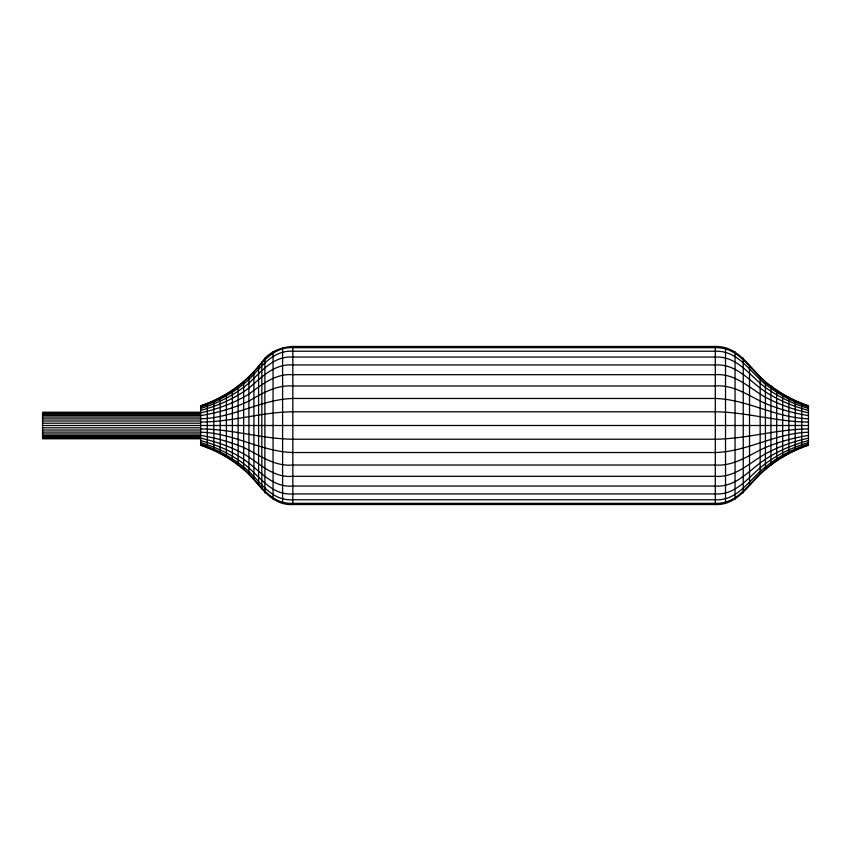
<?xml version="1.0" encoding="UTF-8"?>
<svg xmlns="http://www.w3.org/2000/svg" width="851" height="851" viewBox="0 0 851 851"><rect width="100%" height="100%" fill="white"/><g stroke="black" fill="none" stroke-linecap="round" stroke-linejoin="round"><path stroke-width="1.28" d="M261.831 362.196C268.565 352.048 280.947 346.953 292.829 346.463L715.297 346.463C741.444 345.963 751.731 373.206 770.932 385.875C782.25 394.492 794.962 401.225 808.45 405.746L808.45 445.254C792.717 450.519 778.027 458.827 765.421 469.603C749.412 482.315 738.849 505.441 715.297 504.537L292.829 504.537C269.139 505.707 259.321 482.443 243.652 469.603C231.046 458.827 216.356 450.519 200.623 445.254L200.623 405.746C224.76 397.736 246.354 382.376 261.831 362.196L261.831 488.804M200.623 406.044C218.558 400.151 235.174 390.311 248.917 377.355C261.331 364.494 272.309 346.58 292.829 347.665L715.297 347.665C741.285 347.08 751.752 373.983 770.932 386.471C782.271 394.981 794.994 401.608 808.45 406.044M808.45 444.956C792.749 450.126 778.059 458.295 765.421 468.933C749.412 481.496 738.7 504.292 715.297 503.335L292.829 503.335C269.299 504.569 259.321 481.623 243.652 468.933C231.004 458.295 216.314 450.126 200.623 444.956M200.623 406.938C218.409 401.353 235.036 392.034 248.917 379.567C261.385 367.089 272.724 350.059 292.829 351.229L715.297 351.229C740.806 350.421 751.827 376.291 770.932 388.258C782.346 396.428 795.068 402.725 808.45 406.938M808.45 444.062C792.855 448.966 778.165 456.71 765.421 466.944C749.433 479.06 738.242 500.877 715.297 499.771L292.829 499.771C269.778 501.165 259.31 479.177 243.652 466.944C230.908 456.71 216.207 448.966 200.623 444.062M200.623 408.384C218.186 403.31 234.812 394.843 248.917 383.163C261.512 371.355 273.405 355.771 292.829 357.058L715.297 357.058C740.019 355.931 751.933 380.057 770.932 391.183C782.473 398.789 795.185 404.544 808.45 408.384M808.45 442.616C793.026 447.083 778.335 454.136 765.421 463.699C749.433 475.081 737.509 495.25 715.297 493.942L292.829 493.942C270.544 495.548 259.3 475.188 243.652 463.699C230.727 454.136 216.037 447.083 200.623 442.616M200.623 410.363C217.888 405.938 234.493 398.598 248.917 388.056C261.714 377.195 274.288 363.6 292.829 364.951L715.297 364.951C738.966 363.515 752.061 385.184 770.932 395.141C782.643 401.97 795.345 406.991 808.45 410.363M808.45 440.637C793.249 444.541 778.569 450.69 765.421 459.285C749.412 469.624 736.53 487.527 715.297 486.049L292.829 486.049C271.575 487.836 259.332 469.731 243.652 459.285C230.493 450.69 215.824 444.541 200.623 440.637M200.623 412.799C217.558 409.14 234.099 403.151 248.917 394.077C262.034 384.524 275.32 373.366 292.829 374.695L715.297 374.695C737.7 373.036 752.188 391.545 770.932 400.023C782.846 405.842 795.504 410.001 808.45 412.799M808.45 438.201C793.483 441.435 778.867 446.488 765.421 453.849C749.327 462.838 735.37 477.868 715.297 476.305L292.829 476.305C272.799 478.177 259.406 462.923 243.652 453.849C230.206 446.488 215.58 441.435 200.623 438.201M200.623 415.618C217.239 412.82 233.663 408.299 248.917 401.055C262.47 393.215 276.384 384.812 292.829 385.982L715.297 385.982C736.338 384.322 752.284 398.959 770.932 405.682C783.058 410.288 795.674 413.469 808.45 415.618M808.45 435.382C793.728 437.861 779.176 441.701 765.421 447.552C749.178 454.817 734.158 466.486 715.297 465.018L292.829 465.018C274.096 466.763 259.566 454.891 243.652 447.552C229.898 441.701 215.346 437.861 200.623 435.382M200.623 418.745C232.897 418.288 261.002 399.321 292.829 398.47L715.297 398.47C747.412 399.321 775.952 418.032 808.45 418.745M808.45 432.255C775.952 432.968 747.412 451.679 715.297 452.53L292.829 452.53C261.002 451.679 232.897 432.712 200.623 432.255M200.623 422.064C231.77 421.968 261.8 412.118 292.829 411.778L715.297 411.778C746.635 412.129 777.006 421.83 808.45 422.064M808.45 428.936C777.006 429.17 746.635 438.871 715.297 439.222L292.829 439.222C261.8 438.882 231.77 429.032 200.623 428.936M200.623 412.331L42.55 412.331L42.55 438.669L200.623 438.669M42.55 412.533L200.623 412.533M42.55 413.118L200.623 413.118M42.55 414.097L200.623 414.097M42.55 415.405L200.623 415.405M42.55 417.033L200.623 417.033M42.55 418.915L200.623 418.915M42.55 420.99L200.623 420.99M42.55 423.213L200.623 423.213M42.55 425.5L808.45 425.5M42.55 427.787L200.623 427.787M42.55 430.01L200.623 430.01M42.55 432.085L200.623 432.085M42.55 433.967L200.623 433.967M42.55 435.595L200.623 435.595M42.55 436.903L200.623 436.903M42.55 437.882L200.623 437.882M42.55 438.467L200.623 438.467M801.77 403.321L801.77 447.679M795.238 400.523L795.238 450.477M788.866 397.374L788.866 453.626M782.675 393.875L782.675 457.125M776.697 390.035L776.697 460.965M770.932 385.875L770.932 465.125M765.421 381.397L765.421 469.603M760.156 376.621L760.156 474.379M749.518 366.228L749.518 484.772M743.242 358.037L743.242 492.963M735.051 351.761L735.051 499.239M725.52 347.814L725.52 503.186M715.297 346.463L715.297 504.537M292.829 346.463L292.829 504.537M282.596 347.814L282.596 503.186M273.065 351.761L273.065 499.239M264.884 358.037L264.884 492.963M258.608 366.228L258.608 484.772M253.906 371.557L253.906 479.443M248.917 376.621L248.917 474.379M243.652 381.397L243.652 469.603M238.131 385.875L238.131 465.125M232.376 390.035L232.376 460.965M226.387 393.875L226.387 457.125M220.207 397.374L220.207 453.626M213.835 400.523L213.835 450.477M207.304 403.321L207.304 447.679"/></g></svg>
